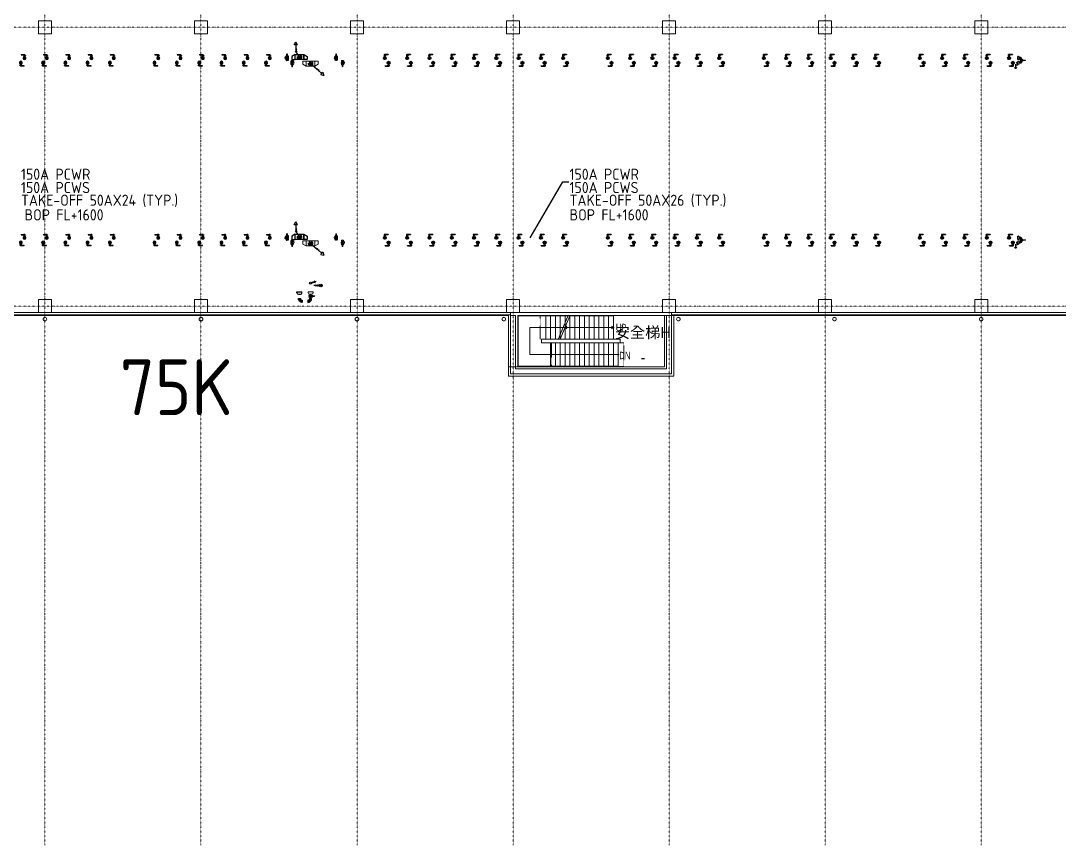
# Model space of a CAD drawing. Extents: x -181672 to 290600, y -29000 to 395522.
# Drawn here: x 41899 to 97800, y -29000 to 15350 of the extents above; entities that cross this region are included whole.
import ezdxf
from ezdxf.enums import TextEntityAlignment as Align

# ---------------------------------------------------------------- set-up
doc = ezdxf.new("R2010")
doc.units = 0
doc.header["$LTSCALE"] = 10
for name, pattern in [('H12PL2$0$JJP_三點線', [0.9, 0.3, -0.15, 0, -0.15, 0, -0.15, 0, -0.15]), ('H12PL2$0$JJP_虛線(退縮線、投影線、地下室範圍、非屬本工程、圖面分區)', [0.45, 0.3, -0.15]), ('H12PL2$0$虛線', [0.846667, 0.423333, -0.423333]), ('XFM7P20PCW-200K$0$CENTER', [2, 1.25, -0.25, 0.25, -0.25]), ('XFM7P20PCW-200K$0$CENTER2', [1.125, 0.75, -0.125, 0.125, -0.125])]:
    doc.linetypes.add(name, pattern=pattern)
for name, color, linetype in [('H12PL2$0$A-OBJE-MEP', 252, 'Continuous'), ('H12PL2$0$A-STRS', 252, 'Continuous'), ('H12PL2$0$A-TEXT', 252, 'Continuous'), ('H12PL2$0$A-WALL-EX', 252, 'Continuous'), ('H12PL2$0$A-WALL-IN', 252, 'Continuous'), ('H12PL2$0$A-ZONE', 252, 'Continuous'), ('H12PL2$0$S-COL', 252, 'Continuous'), ('H12PL2$0$S-GRID', 252, 'Continuous'), ('H12PL2$0$S-SLAB-SHOW', 252, 'Continuous'), ('H12PL2$0$S-SLAB-SHOW.200K', 252, 'Continuous'), ('XFM7P20PCW$0$U-PV-TXT', 252, 'Continuous'), ('XFM7P20PCW-200K$0$M-CWTR-CENT', 1, 'XFM7P20PCW-200K$0$CENTER'), ('XFM7P20PCW-200K$0$M-CWTR-VAVE', 3, 'Continuous'), ('XFM7P20PCW-200K$0$M-FM-LINE2', 2, 'Continuous'), ('XFM7P20PCW-200K$0$P-PCWR-20.7-P', 6, 'Continuous'), ('XFM7P20PCW-200K$0$PCW 50K', 86, 'Continuous'), ('XFM7P20PCW-200K$0$PIPE-TEXT', 1, 'Continuous'), ('XFM7P20PCW-200K$0$U-PCW-TXT', 3, 'Continuous'), ('XFM7P20PCW-200K$0$U-PV-TXT', 3, 'Continuous')]:
    doc.layers.add(name, color=color, linetype=linetype)
doc.layers.add('XFM7P20PCW-200K$0$M-PIPE-PCWS', color=3, linetype='Continuous', lineweight=9)
doc.styles.add('H12PL2$0$Standard', font='', dxfattribs={"width": 0.8})
doc.styles.add('XFM7P20PCW$0$aa-txt', font='isocp.shx', dxfattribs={"bigfont": 'chineset'})
doc.styles.add('XFM7P20PCW-200K$0$aa-txt', font='isocp.shx', dxfattribs={"bigfont": 'chineset'})
doc.styles.add('XFM7P20PCW-200K$0$dim-txt', font='isocp.shx', dxfattribs={"width": 0.7, "bigfont": 'chineset'})
doc.styles.get('H12PL2$0$Standard').set_extended_font_data('Microsoft JhengHei')
doc.dimstyles.new('XFM7P20PCW-200K$0$adim-100', dxfattribs={"dimscale": 100, "dimtxt": 0.25, "dimasz": 0.25, "dimexe": 0.1, "dimexo": 0.5, "dimgap": 0.15, "dimtad": 0, "dimdec": 4, "dimtxsty": 'XFM7P20PCW-200K$0$dim-txt', "dimcen": -0.025, "dimclrd": 3, "dimclre": 3, "dimclrt": 256, "dimadec": 0, "dimazin": 0, "dimtfac": 1, "dimtdec": 4, "dimtmove": 0, "dimatfit": 3, "dimfxl": 1.25, "dimarcsym": 0})

# ---------------------------------------------------------------- blocks, each defined once
blk = doc.blocks.new('H12PL2')
at = {"layer": 'H12PL2$0$A-OBJE-MEP', "lineweight": 0, "flags": 128}
for points in [[(43295, -700, 1), (43105, -700, 1)], [(51695, -700, 1), (51505, -700, 1)], [(60095, -700, 1), (59905, -700, 1)], [(67995, -700, 1), (67805, -700, 1)], [(77395, -700, 1), (77205, -700, 1)], [(85795, -700, 1), (85605, -700, 1)], [(93695, -700, 1), (93505, -700, 1)]]:
    blk.add_lwpolyline(points, format="xyb", close=True, dxfattribs=at)
at = {"layer": 'H12PL2$0$A-OBJE-MEP', "lineweight": 0}
for centre in [(43200, -700), (51600, -700), (60000, -700), (67900, -700), (77300, -700), (85700, -700), (93600, -700)]:
    blk.add_circle(centre, 100, dxfattribs=at)
at = {"layer": 'H12PL2$0$A-STRS', "linetype": 'H12PL2$0$虛線', "lineweight": 0}
for p, q in [((68680, -3230), (68680, -530)), ((68680, -530), (69853.32, -530)), ((69853.32, -530), (70160, -530)), ((70160, -530), (71351.69, -530)), ((70160, -1780), (69930, -1780)), ((69930, -1780), (69930, -1980)), ((69930, -1980), (70420, -1980)), ((70831.69, -1780), (70160, -1780)), ((70420, -1980), (74060, -1980)), ((70420, -3230), (68680, -3230)), ((74060, -3230), (70420, -3230))]:
    blk.add_line(p, q, dxfattribs=at)
at = {"layer": 'H12PL2$0$A-STRS', "linetype": 'H12PL2$0$JJP_虛線(退縮線、投影線、地下室範圍、非屬本工程、圖面分區)', "lineweight": 0}
for p, q in [((68680, -3230), (68680, -530)), ((68680, -530), (70160, -530)), ((69853.32, -1780), (69853.32, -530)), ((69853.32, -1780), (69853.32, -530)), ((70160, -530), (70160, -1780)), ((70160, -530), (70160, -1780)), ((70160, -530), (70160, -1780)), ((70160, -1780), (70160, -530)), ((70160, -530), (70420, -530)), ((70160, -530), (70160, -1780)), ((70420, -530), (70420, -1780)), ((70420, -1780), (70420, -530)), ((70420, -530), (70680, -530)), ((70420, -530), (70420, -1780)), ((70680, -530), (70680, -1780)), ((70680, -1780), (70680, -530)), ((70680, -530), (70940, -530)), ((70680, -530), (70680, -1780)), ((71351.69, -530), (70831.69, -1780)), ((70940, -530), (70940, -1519.64)), ((70940, -1519.64), (70940, -530)), ((70940, -530), (71200, -530)), ((70940, -530), (70940, -1519.64)), ((71200, -530), (71200, -894.64)), ((71200, -894.64), (71200, -530)), ((71200, -530), (71351.69, -530)), ((71200, -530), (71200, -894.64)), ((73535.65, -1780), (73535.65, -530)), ((73535.65, -1780), (73535.65, -530)), ((69930, -1780), (69853.32, -1780)), ((69930, -1780), (69853.32, -1780)), ((70160, -1780), (69930, -1780)), ((69930, -1780), (69930, -1980)), ((69930, -1980), (70420, -1980)), ((70420, -1780), (70160, -1780)), ((70680, -1780), (70420, -1780)), ((70420, -3230), (70420, -1980)), ((70420, -3230), (70420, -1980)), ((70420, -1980), (70420, -3230)), ((70420, -3230), (70420, -1980)), ((70420, -1980), (70680, -1980)), ((70466.68, -3230), (70466.68, -1980)), ((70466.68, -3230), (70466.68, -1980)), ((70831.69, -1780), (70680, -1780)), ((70680, -3230), (70680, -1980)), ((70680, -1980), (70680, -3230)), ((70680, -3230), (70680, -1980)), ((70680, -1980), (70940, -1980)), ((70940, -3230), (70940, -1980)), ((70940, -1980), (70940, -3230)), ((70940, -3230), (70940, -1980)), ((70940, -1980), (71200, -1980)), ((71200, -3230), (71200, -1980)), ((71200, -1980), (71200, -3230)), ((71200, -3230), (71200, -1980)), ((71200, -1980), (71460, -1980)), ((71460, -3230), (71460, -1980)), ((71460, -1980), (71460, -3230)), ((71460, -3230), (71460, -1980)), ((71460, -1980), (71720, -1980)), ((71720, -3230), (71720, -1980)), ((71720, -1980), (71720, -3230)), ((71720, -3230), (71720, -1980)), ((71720, -1980), (71980, -1980)), ((71980, -3230), (71980, -1980)), ((71980, -1980), (71980, -3230)), ((71980, -3230), (71980, -1980)), ((71980, -1980), (72240, -1980)), ((72240, -3230), (72240, -1980)), ((72240, -1980), (72240, -3230)), ((72240, -3230), (72240, -1980)), ((72240, -1980), (72500, -1980)), ((72500, -3230), (72500, -1980)), ((72500, -1980), (72500, -3230)), ((72500, -3230), (72500, -1980)), ((72500, -1980), (72760, -1980)), ((72760, -3230), (72760, -1980)), ((72760, -1980), (72760, -3230)), ((72760, -3230), (72760, -1980)), ((72760, -1980), (73020, -1980)), ((73020, -3230), (73020, -1980)), ((73020, -1980), (73020, -3230)), ((73020, -3230), (73020, -1980)), ((73020, -1980), (73280, -1980)), ((73280, -3230), (73280, -1980)), ((73280, -1980), (73280, -3230)), ((73280, -3230), (73280, -1980)), ((73280, -1980), (73540, -1980)), ((73540, -3230), (73540, -1980)), ((73540, -1980), (73540, -3230)), ((73540, -3230), (73540, -1980)), ((73540, -1980), (73800, -1980)), ((73800, -3230), (73800, -1980)), ((73800, -1980), (73800, -3230)), ((73800, -3230), (73800, -1980)), ((73800, -1980), (74060, -1980)), ((74060, -1980), (74366.68, -1980)), ((74060, -3230), (74060, -1980)), ((74060, -1980), (74060, -3230)), ((74060, -1980), (74366.68, -1980)), ((74366.68, -1980), (74366.68, -3230)), ((74366.68, -1980), (74366.68, -3230)), ((70420, -3230), (68680, -3230)), ((70680, -3230), (70420, -3230)), ((70940, -3230), (70680, -3230)), ((71200, -3230), (70940, -3230)), ((71460, -3230), (71200, -3230)), ((71720, -3230), (71460, -3230)), ((71980, -3230), (71720, -3230)), ((72240, -3230), (71980, -3230)), ((72500, -3230), (72240, -3230)), ((72760, -3230), (72500, -3230)), ((73020, -3230), (72760, -3230)), ((73280, -3230), (73020, -3230)), ((73540, -3230), (73280, -3230)), ((73800, -3230), (73540, -3230)), ((74060, -3230), (73800, -3230)), ((74366.68, -3230), (74060, -3230)), ((74366.68, -3230), (74060, -3230))]:
    blk.add_line(p, q, dxfattribs=at)
at = {"layer": 'H12PL2$0$A-STRS', "lineweight": 0}
for p, q in [((68680, -3230), (68680, -530)), ((68680, -530), (69853.32, -530)), ((68680, -3230), (68680, -530)), ((68680, -530), (70160, -530)), ((69853.32, -530), (70160, -530)), ((70160, -530), (73800, -530)), ((70160, -530), (70160, -1780)), ((70160, -530), (70160, -1780)), ((70160, -530), (70160, -1780)), ((70160, -1780), (70160, -530)), ((70160, -530), (70420, -530)), ((70160, -530), (70160, -1780)), ((70420, -530), (70420, -1780)), ((70420, -1780), (70420, -530)), ((70420, -530), (70680, -530)), ((70420, -530), (70420, -1780)), ((70680, -530), (70680, -1780)), ((70680, -1780), (70680, -530)), ((70680, -530), (70940, -530)), ((70680, -530), (70680, -1780)), ((71460, -530), (70940, -1780)), ((70940, -530), (70940, -1780)), ((70940, -1780), (70940, -530)), ((70940, -530), (71200, -530)), ((70940, -530), (70940, -1780)), ((71200, -530), (71200, -1780)), ((71200, -1780), (71200, -530)), ((71200, -530), (71460, -530)), ((71200, -530), (71200, -1780)), ((71460, -530), (73800, -530)), ((71460, -530), (71460, -1780)), ((71460, -1780), (71460, -530)), ((71460, -530), (71720, -530)), ((71460, -530), (71460, -1780)), ((71460, -530), (71460, -1780)), ((71460, -1780), (71460, -530)), ((71460, -530), (71720, -530)), ((71460, -530), (71460, -1780)), ((71720, -530), (71720, -1780)), ((71720, -1780), (71720, -530)), ((71720, -530), (71980, -530)), ((71720, -530), (71720, -1780)), ((71720, -530), (71720, -1780)), ((71720, -1780), (71720, -530)), ((71720, -530), (71980, -530)), ((71720, -530), (71720, -1780)), ((71980, -530), (71980, -1780)), ((71980, -1780), (71980, -530)), ((71980, -530), (72240, -530)), ((71980, -530), (71980, -1780)), ((71980, -530), (71980, -1780)), ((71980, -1780), (71980, -530)), ((71980, -530), (72240, -530)), ((71980, -530), (71980, -1780)), ((72240, -530), (72240, -1780)), ((72240, -1780), (72240, -530)), ((72240, -530), (72500, -530)), ((72240, -530), (72240, -1780)), ((72240, -530), (72240, -1780)), ((72240, -1780), (72240, -530)), ((72240, -530), (72500, -530)), ((72240, -530), (72240, -1780)), ((72500, -530), (72500, -1780)), ((72500, -1780), (72500, -530)), ((72500, -530), (72760, -530)), ((72500, -530), (72500, -1780)), ((72500, -530), (72500, -1780)), ((72500, -1780), (72500, -530)), ((72500, -530), (72760, -530)), ((72500, -530), (72500, -1780)), ((72760, -530), (72760, -1780)), ((72760, -1780), (72760, -530)), ((72760, -530), (73020, -530)), ((72760, -530), (72760, -1780)), ((72760, -530), (72760, -1780)), ((72760, -1780), (72760, -530)), ((72760, -530), (73020, -530)), ((72760, -530), (72760, -1780)), ((73020, -530), (73020, -1780)), ((73020, -1780), (73020, -530)), ((73020, -530), (73280, -530)), ((73020, -530), (73020, -1780)), ((73020, -530), (73020, -1780)), ((73020, -1780), (73020, -530)), ((73020, -530), (73280, -530)), ((73020, -530), (73020, -1780)), ((73280, -530), (73280, -1780)), ((73280, -1780), (73280, -530)), ((73280, -530), (73540, -530)), ((73280, -530), (73280, -1780)), ((73280, -530), (73280, -1780)), ((73280, -1780), (73280, -530)), ((73280, -530), (73540, -530)), ((73280, -530), (73280, -1780)), ((73540, -530), (73540, -1780)), ((73540, -1780), (73540, -530)), ((73540, -530), (73800, -530)), ((73540, -530), (73540, -1780)), ((73540, -530), (73540, -1780)), ((73540, -1780), (73540, -530)), ((73540, -530), (73800, -530)), ((73540, -530), (73540, -1780)), ((73800, -530), (73800, -1780)), ((73800, -530), (73800, -1780)), ((73800, -530), (73800, -1780)), ((73800, -530), (73800, -1780)), ((71200, -1155), (71300, -1080)), ((73700, -1080), (73800, -1155)), ((70160, -1155), (69305, -1155)), ((69305, -1155), (69305, -2605)), ((73540, -1155), (70160, -1155)), ((71200, -1155), (71200, -1780)), ((71200, -1780), (71200, -1155)), ((71200, -1155), (71200, -1780)), ((73540, -1155), (71200, -1155)), ((71300, -1230), (71200, -1155)), ((73800, -1155), (73540, -1155)), ((73800, -1155), (73540, -1155)), ((73800, -1155), (73700, -1230)), ((70160, -1780), (69930, -1780)), ((69930, -1780), (69930, -1980)), ((70160, -1780), (69930, -1780)), ((69930, -1780), (69930, -1980)), ((69930, -1980), (70420, -1980)), ((69930, -1980), (70420, -1980)), ((73800, -1780), (70160, -1780)), ((70420, -1780), (70160, -1780)), ((70680, -1780), (70420, -1780)), ((70420, -1980), (74060, -1980)), ((70420, -3230), (70420, -1980)), ((70420, -3230), (70420, -1980)), ((70420, -1980), (70420, -3230)), ((70420, -3230), (70420, -1980)), ((70420, -1980), (70680, -1980)), ((70940, -1780), (70680, -1780)), ((70680, -3230), (70680, -1980)), ((70680, -1980), (70680, -3230)), ((70680, -3230), (70680, -1980)), ((70680, -1980), (70940, -1980)), ((73800, -1780), (70940, -1780)), ((71200, -1780), (70940, -1780)), ((71200, -1780), (70940, -1780)), ((70940, -3230), (70940, -1980)), ((70940, -1980), (70940, -3230)), ((70940, -3230), (70940, -1980)), ((70940, -1980), (71200, -1980)), ((71460, -1780), (71200, -1780)), ((71460, -1780), (71200, -1780)), ((71200, -3230), (71200, -1980)), ((71200, -1980), (71200, -3230)), ((71200, -3230), (71200, -1980)), ((71200, -1980), (71460, -1980)), ((71720, -1780), (71460, -1780)), ((71720, -1780), (71460, -1780)), ((71460, -3230), (71460, -1980)), ((71460, -1980), (71460, -3230)), ((71460, -3230), (71460, -1980)), ((71460, -1980), (71720, -1980)), ((71980, -1780), (71720, -1780)), ((71980, -1780), (71720, -1780)), ((71720, -3230), (71720, -1980)), ((71720, -1980), (71720, -3230)), ((71720, -3230), (71720, -1980)), ((71720, -1980), (71980, -1980)), ((72240, -1780), (71980, -1780)), ((72240, -1780), (71980, -1780)), ((71980, -3230), (71980, -1980)), ((71980, -1980), (71980, -3230)), ((71980, -3230), (71980, -1980)), ((71980, -1980), (72240, -1980)), ((72500, -1780), (72240, -1780)), ((72500, -1780), (72240, -1780)), ((72240, -3230), (72240, -1980)), ((72240, -1980), (72240, -3230)), ((72240, -3230), (72240, -1980)), ((72240, -1980), (72500, -1980)), ((72760, -1780), (72500, -1780)), ((72760, -1780), (72500, -1780)), ((72500, -3230), (72500, -1980)), ((72500, -1980), (72500, -3230)), ((72500, -3230), (72500, -1980)), ((72500, -1980), (72760, -1980)), ((73020, -1780), (72760, -1780)), ((73020, -1780), (72760, -1780)), ((72760, -3230), (72760, -1980)), ((72760, -1980), (72760, -3230)), ((72760, -3230), (72760, -1980)), ((72760, -1980), (73020, -1980)), ((73280, -1780), (73020, -1780)), ((73280, -1780), (73020, -1780)), ((73020, -3230), (73020, -1980)), ((73020, -1980), (73020, -3230)), ((73020, -3230), (73020, -1980)), ((73020, -1980), (73280, -1980)), ((73540, -1780), (73280, -1780)), ((73540, -1780), (73280, -1780)), ((73280, -3230), (73280, -1980)), ((73280, -1980), (73280, -3230)), ((73280, -3230), (73280, -1980)), ((73280, -1980), (73540, -1980)), ((73800, -1780), (73540, -1780)), ((73800, -1780), (73540, -1780)), ((73540, -3230), (73540, -1980)), ((73540, -1980), (73540, -3230)), ((73540, -3230), (73540, -1980)), ((73540, -1980), (73800, -1980)), ((73800, -3230), (73800, -1980)), ((73800, -1980), (73800, -3230)), ((73800, -3230), (73800, -1980)), ((73800, -1980), (74060, -1980)), ((74060, -3230), (74060, -1980)), ((74060, -1980), (74060, -3230)), ((69305, -2605), (70420, -2605)), ((70420, -2605), (73800, -2605)), ((73800, -2605), (74060, -2605)), ((70420, -3230), (68680, -3230)), ((70420, -3230), (68680, -3230)), ((74060, -3230), (70420, -3230)), ((70680, -3230), (70420, -3230)), ((70940, -3230), (70680, -3230)), ((71200, -3230), (70940, -3230)), ((71460, -3230), (71200, -3230)), ((71720, -3230), (71460, -3230)), ((71980, -3230), (71720, -3230)), ((72240, -3230), (71980, -3230)), ((72500, -3230), (72240, -3230)), ((72760, -3230), (72500, -3230)), ((73020, -3230), (72760, -3230)), ((73280, -3230), (73020, -3230)), ((73540, -3230), (73280, -3230)), ((73800, -3230), (73540, -3230)), ((74060, -3230), (73800, -3230))]:
    blk.add_line(p, q, dxfattribs=at)
at = {"layer": 'H12PL2$0$A-STRS', "lineweight": 0, "flags": 128}
for points in [[(73800, -1180, -1), (73800, -1130, -1)], [(74060, -2630, -1), (74060, -2580, -1)]]:
    blk.add_lwpolyline(points, format="xyb", close=True, dxfattribs=at)
at = {"layer": 'H12PL2$0$A-WALL-EX', "lineweight": 0}
for p, q in [((68150, -465), (18000, -465)), ((68270, -350), (68150, -350)), ((68270, -350), (68150, -350)), ((68150, -465), (68270, -465)), ((68150, -465), (68270, -465)), ((68270, -465), (68270, -350)), ((77050, -350), (76930, -350)), ((76930, -350), (76930, -465)), ((77050, -350), (76930, -350)), ((76930, -465), (77050, -465)), ((76930, -465), (77050, -465)), ((126700, -465), (77050, -465))]:
    blk.add_line(p, q, dxfattribs=at)
at = {"layer": 'H12PL2$0$A-WALL-EX', "lineweight": 0, "flags": 128}
for points in [[(68150, -350), (18000, -350)], [(18000, -500), (68150, -500)], [(18000, -500), (68150, -500)], [(18000, -500), (68150, -500)], [(68150, -350), (68270, -350)], [(68150, -500), (68150, -465)], [(68150, -465), (68150, -3640)], [(68270, -3640), (68270, -350)], [(76930, -350), (76930, -3640)], [(77050, -350), (76930, -350)], [(126735, -350), (77050, -350)], [(77050, -500), (77050, -465)], [(77050, -3640), (77050, -465)], [(77050, -500), (126700, -500)], [(77050, -500), (126700, -500)], [(77050, -500), (126700, -500)], [(68150, -3760), (68150, -3640)], [(68150, -3760), (77050, -3760)], [(76930, -3640), (68270, -3640)], [(77050, -3760), (77050, -3640)]]:
    blk.add_lwpolyline(points, dxfattribs=at)
at = {"layer": 'H12PL2$0$A-WALL-IN', "lineweight": 0, "flags": 128}
for points in [[(68270, -350), (68270, -500)], [(68270, -500), (68537, -500)], [(68537, -500), (68537, -3372.5)], [(68650, -3259.5), (68650, -500)], [(68650, -500), (76549.5, -500)], [(76450, -350), (68750, -350)], [(76549.5, -500), (76549.5, -3259.5)], [(76662.5, -3372.5), (76662.5, -500)], [(76662.5, -500), (76930, -500)], [(76930, -500), (76930, -350)], [(76549.5, -3259.5), (68650, -3259.5)], [(68537, -3372.5), (68650, -3372.5)], [(68650, -3372.5), (76549.5, -3372.5)], [(76662.5, -3372.5), (76549.5, -3372.5)]]:
    blk.add_lwpolyline(points, dxfattribs=at)
at = {"layer": 'H12PL2$0$S-COL', "lineweight": 0, "flags": 128}
for points in [[(42850, 14650), (43550, 14650), (43550, 15350), (42850, 15350)], [(51250, 14650), (51950, 14650), (51950, 15350), (51250, 15350)], [(59650, 14650), (60350, 14650), (60350, 15350), (59650, 15350)], [(68050, 14650), (68750, 14650), (68750, 15350), (68050, 15350)], [(76450, 14650), (77150, 14650), (77150, 15350), (76450, 15350)], [(84850, 14650), (85550, 14650), (85550, 15350), (84850, 15350)], [(93250, 14650), (93950, 14650), (93950, 15350), (93250, 15350)]]:
    blk.add_lwpolyline(points, close=True, dxfattribs=at)
for points in [[(43550, -350), (43550, 350), (42850, 350), (42850, -350)], [(51950, -350), (51950, 350), (51250, 350), (51250, -350)], [(60350, -350), (60350, 350), (59650, 350), (59650, -350)], [(68270, -350), (68750, -350), (68750, 350), (68050, 350), (68050, -350)], [(77150, -350), (77150, 350), (76450, 350), (76450, -350), (76930, -350)], [(85550, -350), (85550, 350), (84850, 350), (84850, -350)], [(93950, -350), (93950, 350), (93250, 350), (93250, -350)]]:
    blk.add_lwpolyline(points, dxfattribs=at)
at = {"layer": 'H12PL2$0$S-GRID', "linetype": 'H12PL2$0$JJP_三點線', "lineweight": 0}
for p, q in [((43200, 128250), (43200, -28000)), ((51600, 128250), (51600, -28000)), ((60000, 128250), (60000, -28000)), ((68400, 128250), (68400, -28000)), ((76800, 128250), (76800, -28000)), ((85200, 128250), (85200, -28000)), ((93600, 128250), (93600, -28000)), ((-29000, 15000), (289600, 15000)), ((-29000, 0), (289600, 0)), ((43200, -28000), (43200, -29000)), ((51600, -28000), (51600, -29000)), ((60000, -28000), (60000, -29000)), ((68400, -28000), (68400, -29000)), ((76800, -28000), (76800, -29000)), ((85200, -28000), (85200, -29000)), ((93600, -28000), (93600, -29000))]:
    blk.add_line(p, q, dxfattribs=at)
at = {"layer": 'H12PL2$0$S-SLAB-SHOW', "lineweight": 0, "flags": 128}
blk.add_lwpolyline([(77050, -3760), (68150, -3760), (68150, -3260), (74060, -3260), (74060, -1980), (74160, -1980), (74160, -1780), (73800, -1780), (73800, -500), (77050, -500)], close=True, dxfattribs=at)
at = {"layer": 'H12PL2$0$S-SLAB-SHOW.200K', "lineweight": 0, "flags": 128}
blk.add_lwpolyline([(18450, -350), (167450, -350), (167450, 15400), (178450, 15400), (178450, 18700), (39500, 18700), (39500, 10975), (18450, 10975)], close=True, dxfattribs=at)
at = {"layer": 'H12PL2$0$A-TEXT', "linetype": 'Continuous', "lineweight": 0, "char_height": 400, "attachment_point": 4, "style": 'H12PL2$0$Standard'}
for s, insert in [('\\A1;UP', (73929.75, -1151.59)), ('\\A1;DN', (74108.44, -2654.81))]:
    blk.add_mtext(s, dxfattribs=dict(at, insert=insert))
at = {"layer": 'H12PL2$0$A-ZONE', "style": 'H12PL2$0$Standard'}
for s, p in [('安全梯H', (75393.11, -1114.51)), ('-', (75393.11, -2456.4))]:
    blk.add_text(s, height=600, dxfattribs=at).set_placement(p, align=Align.TOP_CENTER)
blk = doc.blocks.new('XFM7P20PCW')
at = {"layer": 'XFM7P20PCW$0$U-PV-TXT', "extrusion": (0, 0, -1), "style": 'XFM7P20PCW$0$aa-txt', "text_generation_flag": 2}
blk.add_text('75K', height=3000, dxfattribs=at).set_placement((-47235.05624, -5864.60441, 0))
blk = doc.blocks.new('XFM7P20PCW-200K$0$Ca-200')
for p, q in [((-11, 0), (11, 0)), ((11, -4.3), (11, 0)), ((-11, -4.3), (-11, 0))]:
    blk.add_line(p, q)
for centre, radius, start, end in [((-6.8, -4.3), 4.2, 180, 241.9082), ((0, 8.4), 18.5, 241.9082, 298.0918), ((6.8, -4.3), 4.2, 298.0918, 0)]:
    blk.add_arc(centre, radius, start, end)
blk = doc.blocks.new('XFM7P20PCW-200K$0$Es-100')
blk.add_lwpolyline([(5.7, 0, 0.414214), (-15.2, 21), (-15.2, 9.5, -0.414214), (-5.7, 0)], format="xyb", close=True)
at = {"color": 1, "linetype": 'XFM7P20PCW-200K$0$CENTER'}
blk.add_arc((-15.2, 0), 15.2, 0, 90, dxfattribs=at)
blk = doc.blocks.new('XFM7P20PCW-200K$0$A$C88d2ca24')
at = {"color": 1, "linetype": 'ByBlock'}
for p, q in [((10, 59), (328, 59)), ((82, 81), (67, 95)), ((103, 31), (103, 88)), ((103, 31), (103, 88)), ((103, 86), (103, 32)), ((103, 78), (103, 39)), ((103, 70), (103, 49)), ((103, 70), (103, 49)), ((103, 70), (103, 49)), ((125, 38), (139, 23))]:
    blk.add_line(p, q, dxfattribs=at)
at = {"linetype": 'ByBlock'}
for p, q in [((19, 59), (19, 59)), ((19, 59), (19, 59)), ((23, 63), (51, 63)), ((23, 56), (51, 56)), ((38, 83), (37, 63)), ((37, 56), (38, 35)), ((40, 85), (38, 83)), ((38, 83), (56, 83)), ((38, 35), (40, 33)), ((38, 35), (56, 35)), ((40, 85), (57, 85)), ((40, 33), (57, 33)), ((59, 58), (59, 60)), ((59, 60), (67, 60)), ((59, 58), (67, 58)), ((60, 52), (65, 53)), ((62, 44), (67, 46)), ((64, 70), (64, 68)), ((65, 37), (72, 41)), ((67, 63), (67, 65)), ((67, 60), (67, 58)), ((72, 94), (68, 87)), ((68, 87), (72, 81)), ((70, 31), (73, 34)), ((72, 94), (79, 94)), ((72, 81), (79, 81)), ((73, 59), (87, 68)), ((73, 59), (87, 50)), ((75, 26), (78, 29)), ((83, 87), (79, 94)), ((79, 81), (83, 87)), ((81, 21), (85, 28)), ((85, 128), (85, 121)), ((88, 18), (90, 22)), ((93, 136), (97, 136)), ((94, 76), (122, 76)), ((94, 43), (122, 43)), ((96, 16), (97, 20)), ((97, 136), (97, 131)), ((102, 125), (97, 131)), ((101, 65), (107, 65)), ((101, 54), (107, 54)), ((102, 15), (102, 23)), ((104, 23), (102, 23)), ((104, 15), (102, 15)), ((104, 15), (104, 23)), ((105, 125), (108, 129)), ((108, 17), (108, 21)), ((110, 17), (110, 21)), ((113, 124), (111, 129)), ((112, 24), (111, 24)), ((112, 22), (111, 22)), ((112, 16), (111, 16)), ((112, 15), (111, 15)), ((113, 17), (113, 21)), ((115, 17), (115, 21)), ((116, 124), (120, 128)), ((125, 122), (123, 127)), ((128, 37), (124, 31)), ((124, 31), (128, 25)), ((127, 121), (132, 124)), ((128, 74), (207, 74)), ((128, 45), (207, 45)), ((128, 37), (135, 38)), ((128, 25), (135, 25)), ((135, 117), (134, 122)), ((139, 31), (135, 38)), ((135, 25), (139, 31)), ((137, 116), (143, 118)), ((145, 111), (145, 116)), ((147, 109), (152, 110)), ((161, 30), (147, 30)), ((163, 32), (148, 32)), ((153, 103), (154, 108)), ((155, 101), (160, 101)), ((160, 93), (162, 98)), ((161, 91), (167, 90)), ((163, 32), (161, 30)), ((163, 41), (163, 32)), ((165, 83), (168, 88)), ((172, 41), (165, 41)), ((166, 81), (171, 79)), ((170, 74), (172, 76)), ((207, 74), (228, 72)), ((207, 45), (228, 46)), ((228, 72), (310, 72)), ((228, 46), (310, 46))]:
    blk.add_line(p, q, dxfattribs=at)
for points in [[(81, 109), (0, 109), (0, 85), (57, 85)], [(85, 10), (0, 10), (0, 33), (57, 33)], [(85, 119), (37, 119), (37, 109)], [(170, 10), (170, 0), (37, 0), (37, 10)], [(207, 33), (207, 10), (121, 10)], [(170, 109), (170, 119), (135, 119)], [(207, 85), (207, 109), (145, 109)], [(163, 33), (207, 33)], [(166, 85), (207, 85)]]:
    blk.add_lwpolyline(points, dxfattribs=at)
for points in [[(64, 70, 0.120011), (63, 69, 0.104957), (62, 68, 0.088923), (61, 68, 0.080167), (61, 66, 0.080167), (61, 65, 0.088923), (62, 64, 0.104957), (63, 64, 0.120011), (64, 63, 0.120011), (65, 64, 0.104957), (66, 64, 0.088923), (66, 65, 0.088923)], [(64, 68, 0.120011), (63, 68, 0.104957), (63, 68, 0.088923), (63, 67, 0.080167), (63, 66, 0.080167), (63, 66, 0.088923), (63, 65, 0.104957), (63, 65, 0.120011), (64, 65, 0.120011), (64, 65, 0.104957), (65, 65, 0.088923), (65, 66)], [(67, 63, 0.108254), (68, 64, 0.102013), (69, 64, 0.094273), (70, 65, 0.089446), (70, 66, 0.089446), (70, 68, 0.094273), (69, 69, 0.102013), (68, 69, 0.108254), (67, 70, 0.108254), (66, 69, 0.207462), (65, 68, -0.005899), (65, 66)], [(67, 65, 0.108254), (68, 65, 0.102013), (68, 65, 0.094273), (68, 66, 0.089446), (69, 66, 0.089446), (68, 67, 0.094273), (68, 68, 0.102013), (68, 68, 0.108254), (67, 68, 0.088886), (67, 68, 0.178069), (67, 67, -0.005748), (66, 66, -0.005748)]]:
    blk.add_lwpolyline(points, format="xyb", dxfattribs=at)
for centre in [(76, 87), (131, 31)]:
    blk.add_circle(centre, 5.1, dxfattribs=at)
for centre, radius, start, end in [((23, 59), 3.22, 90, 180), ((23, 59), 3.22, 180, 270), ((103, 59), 52.9, 121.1866, 328.8134), ((63, 66), 1.88, 341.6663, 342.6546), ((66, 66), 0.559, 333.604, 355.7622), ((66, 121), 19.3, 301.1866, 0), ((93, 128), 7.74, 90, 180), ((111, 59), 25.7, 143.7197, 216.2803), ((94, 72), 3.87, 90, 143.7197), ((94, 46), 3.87, 216.2803, 270), ((101, 59), 5.71, 90, 270), ((103, 126), 1.7, 217.5, 322.5), ((107, 59), 5.71, 270, 90), ((109, 128), 1.7, 27.5, 142.5), ((111, 21), 2.76, 90, 180), ((111, 17), 2.76, 180, 270), ((111, 21), 1.26, 90, 180), ((111, 17), 1.26, 180, 270), ((112, 21), 2.76, 0, 90), ((112, 21), 1.26, 0, 90), ((112, 17), 1.26, 270, 0), ((112, 17), 2.76, 270, 0), ((115, 125), 1.7, 207.5, 312.5), ((121, 126), 1.7, 17.5, 132.5), ((128, 85), 10.5, 233.1301, 270), ((128, 34), 10.5, 90, 126.8699), ((126, 122), 1.7, 197.5, 302.5), ((133, 122), 1.7, 7.5, 122.5), ((137, 117), 1.7, 187.5, 292.5), ((143, 116), 1.7, 357.5, 112.5), ((146, 110), 1.7, 177.5, 282.5), ((165, 22), 19.3, 90, 148.8134), ((152, 108), 1.7, 347.5, 102.5), ((155, 102), 1.7, 167.5, 272.5), ((160, 99), 1.7, 337.5, 92.5), ((161, 93), 1.7, 157.5, 262.5), ((166, 82), 1.7, 147.5, 252.5), ((166, 89), 1.7, 327.5, 82.5), ((171, 77), 1.7, 317.5, 72.5), ((172, 49), 7.74, 270, 325.8229), ((310, 59), 13, 270, 90)]:
    blk.add_arc(centre, radius, start, end, dxfattribs=at)
at = {"color": 1, "linetype": 'ByBlock'}
for start, end in [(121.8333, 148.1667), (301.8333, 328.1667)]:
    blk.add_arc((104, 59), 39.6, start, end, dxfattribs=at)
blk = doc.blocks.new('XFM7P20PCW-200K$0$MA20D1')
at = {"linetype": 'ByBlock'}
for p, q in [((-0.5, -0.25), (-0.5, 0.25)), ((-0.5, -0.25), (0.5, 0.25)), ((0.5, -0.25), (-0.5, 0.25)), ((0.5, 0.25), (0.5, -0.25))]:
    blk.add_line(p, q, dxfattribs=at)
blk = doc.blocks.new('XFM7P20PCW-200K$0$A$C1194dcbb')
at = {"color": 1, "linetype": 'ByBlock'}
for p, q in [((0, 76), (357, 76)), ((99, 107), (78, 128)), ((130, 35), (130, 117)), ((130, 35), (130, 117)), ((130, 114), (130, 36)), ((130, 103), (130, 47)), ((130, 91), (130, 61)), ((130, 91), (130, 61)), ((130, 91), (130, 61)), ((161, 45), (182, 24))]:
    blk.add_line(p, q, dxfattribs=at)
at = {"linetype": 'ByBlock'}
for p, q in [((14, 76), (14, 76)), ((14, 76), (14, 76)), ((18, 81), (54, 81)), ((18, 71), (54, 71)), ((39, 71), (41, 51)), ((41, 101), (40, 81)), ((44, 104), (41, 101)), ((41, 101), (58, 101)), ((41, 51), (44, 48)), ((41, 51), (58, 51)), ((44, 104), (59, 104)), ((44, 48), (59, 48)), ((67, 74), (67, 78)), ((67, 78), (78, 78)), ((67, 74), (78, 74)), ((68, 65), (75, 66)), ((71, 54), (77, 57)), ((73, 91), (73, 89)), ((76, 41), (85, 50)), ((78, 82), (78, 84)), ((78, 78), (78, 74)), ((85, 125), (79, 116)), ((79, 116), (85, 107)), ((82, 36), (87, 40)), ((85, 125), (95, 125)), ((85, 107), (95, 107)), ((86, 76), (107, 89)), ((86, 76), (107, 63)), ((90, 28), (94, 33)), ((101, 116), (95, 125)), ((95, 107), (101, 116)), ((99, 21), (104, 31)), ((104, 175), (104, 165)), ((108, 17), (111, 23)), ((115, 186), (121, 186)), ((116, 100), (156, 100)), ((116, 52), (156, 52)), ((119, 14), (120, 20)), ((121, 186), (121, 179)), ((128, 170), (121, 179)), ((126, 84), (135, 84)), ((126, 68), (135, 68)), ((128, 13), (128, 24)), ((132, 24), (128, 24)), ((132, 13), (128, 13)), ((132, 170), (137, 177)), ((132, 13), (132, 24)), ((137, 16), (137, 21)), ((139, 16), (139, 21)), ((145, 169), (141, 176)), ((142, 25), (141, 25)), ((142, 23), (141, 23)), ((142, 14), (141, 14)), ((142, 12), (141, 12)), ((144, 16), (144, 21)), ((146, 16), (146, 21)), ((148, 169), (154, 174)), ((161, 165), (158, 173)), ((165, 45), (160, 35)), ((160, 35), (165, 26)), ((164, 164), (171, 168)), ((165, 97), (239, 97)), ((165, 55), (239, 55)), ((165, 45), (176, 45)), ((165, 26), (176, 26)), ((176, 159), (175, 167)), ((181, 36), (176, 45)), ((176, 26), (181, 36)), ((179, 157), (186, 160)), ((189, 150), (190, 158)), ((192, 147), (200, 149)), ((212, 33), (193, 33)), ((215, 36), (195, 36)), ((201, 138), (203, 146)), ((204, 135), (212, 136)), ((211, 125), (214, 132)), ((215, 36), (212, 33)), ((213, 122), (221, 121)), ((216, 50), (215, 36)), ((218, 110), (223, 117)), ((229, 50), (219, 50)), ((220, 107), (227, 104)), ((226, 97), (228, 100)), ((239, 97), (269, 95)), ((239, 55), (269, 57)), ((269, 95), (331, 95)), ((269, 57), (331, 57))]:
    blk.add_line(p, q, dxfattribs=at)
for points in [[(76, 129), (6, 129), (6, 104), (59, 104)], [(76, 23), (6, 23), (6, 48), (59, 48)], [(94, 144), (34, 144), (34, 129)], [(95, 8), (34, 8), (34, 23)], [(226, 23), (226, 8), (165, 8)], [(254, 48), (254, 23), (184, 23)], [(226, 129), (226, 144), (203, 144)], [(254, 104), (254, 129), (213, 129)], [(216, 48), (254, 48)], [(228, 104), (254, 104)]]:
    blk.add_lwpolyline(points, dxfattribs=at)
for points in [[(73, 91, 0.120011), (71, 90, 0.104957), (70, 89, 0.088923), (69, 88, 0.080167), (69, 86, 0.080167), (69, 85, 0.088923), (70, 83, 0.104957), (71, 82, 0.120011), (73, 82, 0.120011), (75, 82, 0.104957), (76, 83, 0.088923), (77, 85, 0.088923)], [(73, 89, 0.120011), (72, 88, 0.104957), (72, 88, 0.088923), (72, 87, 0.080167), (71, 86, 0.080167), (72, 85, 0.088923), (72, 85, 0.104957), (72, 84, 0.120011), (73, 84, 0.120011), (74, 84, 0.104957), (74, 85, 0.088923), (75, 85)], [(78, 82, 0.108254), (80, 82, 0.102013), (81, 83, 0.094273), (82, 85, 0.089446), (82, 86, 0.089446), (82, 88, 0.094273), (81, 89, 0.102013), (80, 90, 0.108254), (78, 91, 0.108254), (77, 90, 0.207462), (75, 88, -0.005899), (75, 86)], [(78, 84, 0.108254), (79, 84, 0.102013), (79, 85, 0.094273), (80, 85, 0.089446), (80, 86, 0.089446), (80, 87, 0.094273), (79, 88, 0.102013), (79, 88, 0.108254), (78, 89, 0.088886), (78, 88, 0.178069), (77, 88, -0.005748), (77, 85, -0.005748)]]:
    blk.add_lwpolyline(points, format="xyb", dxfattribs=at)
for centre in [(90, 116), (170, 35)]:
    blk.add_circle(centre, 7.32, dxfattribs=at)
for centre, radius, start, end in [((18, 76), 4.63, 90, 180), ((18, 76), 4.63, 180, 270), ((130, 76), 76.1, 121.1866, 328.8134), ((72, 86), 2.7, 341.6663, 342.6546), ((76, 85), 0.803, 333.604, 355.7622), ((76, 165), 27.8, 301.1866, 0), ((115, 175), 11.1, 90, 180), ((141, 76), 36.9, 143.7197, 216.2803), ((116, 95), 5.56, 90, 143.7197), ((116, 57), 5.56, 216.2803, 270), ((126, 76), 8.2, 90, 270), ((130, 172), 2.44, 217.5, 322.5), ((135, 76), 8.2, 270, 90), ((139, 175), 2.44, 27.5, 142.5), ((141, 21), 3.97, 90, 180), ((141, 16), 3.97, 180, 270), ((141, 21), 1.81, 90, 180), ((141, 16), 1.81, 180, 270), ((142, 21), 3.97, 0, 90), ((142, 21), 1.81, 0, 90), ((142, 16), 1.81, 270, 0), ((142, 16), 3.97, 270, 0), ((147, 170), 2.44, 207.5, 312.5), ((156, 172), 2.44, 17.5, 132.5), ((165, 112), 15.1, 233.1301, 270), ((165, 40), 15.1, 90, 126.8699), ((163, 166), 2.44, 197.5, 302.5), ((172, 166), 2.44, 7.5, 122.5), ((178, 159), 2.44, 187.5, 292.5), ((187, 158), 2.44, 357.5, 112.5), ((192, 150), 2.44, 177.5, 282.5), ((219, 22), 27.8, 90, 148.8134), ((201, 147), 2.44, 347.5, 102.5), ((204, 138), 2.44, 167.5, 272.5), ((213, 124), 2.44, 157.5, 262.5), ((212, 133), 2.44, 337.5, 92.5), ((220, 109), 2.44, 147.5, 252.5), ((221, 118), 2.44, 327.5, 82.5), ((227, 102), 2.44, 317.5, 72.5), ((229, 61), 11.1, 270, 325.8229), ((331, 76), 18.7, 270, 90)]:
    blk.add_arc(centre, radius, start, end, dxfattribs=at)
at = {"color": 1, "linetype": 'ByBlock'}
for start, end in [(121.8333, 148.1667), (301.8333, 328.1667)]:
    blk.add_arc((130, 76), 56.9, start, end, dxfattribs=at)
blk = doc.blocks.new('*U1134')
blk.add_lwpolyline([(3, -5), (6, 0), (3, 5), (-3, 5), (-6, 0), (-3, -5)], close=True)
blk.add_circle((0, 0), 5.2)
blk = doc.blocks.new('*U1135')
at = {"color": 0, "linetype": 'ByBlock', "lineweight": -2, "transparency": 16777216}
blk.add_blockref('*U1134', (3364, 91), dxfattribs=at)
for p, rotation in [((3392, 139), 299.9999999999999), ((3392, 43), 59.99999999999999), ((3447, 139), 240), ((3447, 43), 120), ((3475, 91), 180)]:
    blk.add_blockref('*U1134', p, dxfattribs=dict(at, rotation=rotation))
blk = doc.blocks.new('XFM7P20PCW-200K$0$A$C8d748a97')
blk.add_line((73, 99), (73, 99))
for centre, radius in [((62, 62), 62.5), ((39, 62, 0), 30), ((39, 62, 0), 28.5), ((89, 63, 0), 17.5), ((89, 63, 0), 15.5)]:
    blk.add_circle(centre, radius)
at = {"layer": 'XFM7P20PCW-200K$0$P-PCWR-20.7-P'}
blk.add_circle((62, 62), 11.1, dxfattribs=at)
at = {"rotation": 90.10000000000002}
blk.add_blockref('*U1135', (160, -3357), dxfattribs=at)
blk = doc.blocks.new('XFM7P20PCW-200K$0$Es-050')
for p, q in [((-7.6, 10.6), (-7.6, 4.6)), ((3, 0), (-3, 0))]:
    blk.add_line(p, q)
for radius in [10.6, 4.6]:
    blk.add_arc((-7.6, 0), radius, 0, 90)
at = {"color": 1, "linetype": 'XFM7P20PCW-200K$0$CENTER'}
blk.add_arc((-7.6, 0), 7.62, 0, 90, dxfattribs=at)
blk = doc.blocks.new('XFM7P20PCW-200K$0$Ca-150')
for p, q in [((8.4, 0), (-8.4, 0)), ((-8.4, -4.3), (-8.4, 0)), ((8.4, -4.3), (8.4, 0))]:
    blk.add_line(p, q)
for centre, radius, start, end in [((-5.1, -4.3), 3.28, 180, 241.9431), ((0, 5.3), 14.2, 241.9431, 298.0569), ((5.1, -4.3), 3.28, 298.0569, 0)]:
    blk.add_arc(centre, radius, start, end)
blk = doc.blocks.new('XFM7P20PCW-200K$0$A$C02afc0ee')
at = {"color": 1, "linetype": 'ByBlock'}
for p, q in [((-59, 0), (223, 0)), ((-14, 14), (-24, 24)), ((0, -19), (0, 19)), ((0, -19), (0, 19)), ((0, 18), (0, -18)), ((14, -14), (24, -24))]:
    blk.add_line(p, q, dxfattribs=at)
at = {"linetype": 'ByBlock'}
for p, q in [((-52, 0), (-52, 0)), ((-52, 0), (-52, 0)), ((-50, 2), (-35, 2)), ((-38, 22), (-40, 20)), ((-40, 20), (-29, 20)), ((-40, 20), (-40, 2)), ((-38, 22), (-28, 22)), ((-29, -1), (-29, 1)), ((-29, 1), (-24, 1)), ((-26, 7), (-26, 6)), ((-21, 23), (-24, 19)), ((-24, 19), (-21, 14)), ((-24, 3), (-24, 4)), ((-24, 1), (-24, -1)), ((-21, 23), (-16, 23)), ((-21, 14), (-16, 14)), ((-20, 0), (-11, 6)), ((-20, 0), (-11, -6)), ((-14, 19), (-16, 23)), ((-16, 14), (-14, 19)), ((-12, 46), (-12, 41)), ((-7, 51), (-4, 51)), ((-7, 11), (12, 11)), ((-4, 51), (-4, 48)), ((-1, 44), (-4, 48)), ((-2, 4), (2, 4)), ((0, 12), (0, -13)), ((0, 7), (0, -7)), ((0, 7), (0, -7)), ((0, 7), (0, -7)), ((1, 44), (3, 47)), ((7, 43), (5, 47)), ((8, 43), (11, 45)), ((14, 41), (13, 45)), ((16, 41), (19, 43)), ((16, 10), (137, 10)), ((21, 38), (21, 42)), ((23, 38), (26, 39)), ((27, 34), (28, 38)), ((29, 33), (32, 34)), ((33, 29), (34, 32)), ((34, 28), (38, 28)), ((37, 23), (39, 26)), ((38, 21), (42, 21)), ((41, 16), (43, 19)), ((41, 14), (45, 13)), ((44, 10), (45, 11)), ((137, 10), (151, 9)), ((151, 9), (211, 9)), ((-50, -2), (-35, -2)), ((-40, -2), (-40, -20)), ((-40, -20), (-38, -21)), ((-40, -20), (-29, -20)), ((-38, -21), (-28, -21)), ((-29, -1), (-24, -1)), ((-29, -5), (-26, -4)), ((-27, -10), (-25, -9)), ((-25, -14), (-21, -12)), ((-22, -19), (-20, -17)), ((-19, -22), (-17, -20)), ((-15, -25), (-12, -21)), ((-10, -27), (-9, -25)), ((-7, -11), (12, -11)), ((-5, -29), (-5, -26)), ((-2, -4), (2, -4)), ((-1, -29), (-1, -24)), ((1, -24), (-1, -24)), ((1, -29), (-1, -29)), ((1, -29), (1, -24)), ((3, -28), (3, -25)), ((4, -28), (4, -25)), ((6, -24), (5, -24)), ((6, -25), (5, -25)), ((6, -29), (5, -29)), ((6, -30), (5, -30)), ((6, -28), (6, -25)), ((7, -28), (7, -25)), ((16, -14), (14, -19)), ((14, -19), (16, -23)), ((16, -10), (137, -10)), ((16, -14), (21, -14)), ((16, -23), (21, -23)), ((23, -19), (21, -14)), ((21, -23), (23, -19)), ((38, -20), (29, -20)), ((39, -18), (30, -18)), ((39, -18), (38, -20)), ((40, -12), (39, -18)), ((46, -12), (41, -12)), ((137, -10), (151, -9)), ((151, -9), (211, -9))]:
    blk.add_line(p, q, dxfattribs=at)
for points in [[(-13, 38), (-69, 38), (-69, 22)], [(-69, 22), (-28, 22)], [(-12, 42), (-37, 42), (-37, 38)], [(17, 42), (14, 42)], [(37, 38), (37, 42), (21, 42)], [(23, 38), (21, 38)], [(38, 22), (69, 22), (69, 38), (28, 38)], [(-69, -21), (-28, -21)], [(28, -21), (69, -21), (69, -38), (-69, -38), (-69, -21)], [(37, -38), (37, -42), (-37, -42), (-37, -38)]]:
    blk.add_lwpolyline(points)
for points in [[(-26, 7, 0.120011), (-27, 7, 0.104957), (-28, 6, 0.088923), (-28, 6, 0.080167), (-28, 5, 0.080167), (-28, 4, 0.088923), (-28, 4, 0.104957), (-27, 3, 0.120011), (-26, 3, 0.120011), (-26, 3, 0.104957), (-25, 4, 0.088923), (-25, 4, 0.088923)], [(-26, 6, 0.120011), (-27, 6, 0.104957), (-27, 6, 0.088923), (-27, 5, 0.080167), (-27, 5, 0.080167), (-27, 4, 0.088923), (-27, 4, 0.104957), (-27, 4, 0.120011), (-26, 4, 0.120011), (-26, 4, 0.104957), (-26, 4, 0.088923), (-26, 4)], [(-24, 3, 0.108254), (-23, 3, 0.102013), (-23, 3, 0.094273), (-22, 4, 0.089446), (-22, 5, 0.089446), (-22, 6, 0.094273), (-23, 6, 0.102013), (-23, 7, 0.108254), (-24, 7, 0.108254), (-25, 7, 0.207462), (-25, 6, -0.005899), (-26, 5)], [(-24, 4, 0.108254), (-24, 4, 0.102013), (-24, 4, 0.094273), (-23, 4, 0.089446), (-23, 5, 0.089446), (-23, 5, 0.094273), (-24, 6, 0.102013), (-24, 6, 0.108254), (-24, 6, 0.088886), (-24, 6, 0.178069), (-24, 6, -0.005748), (-25, 4, -0.005748)]]:
    blk.add_lwpolyline(points, format="xyb", dxfattribs=at)
for centre in [(-19, 19), (19, -19)]:
    blk.add_circle(centre, 3.39, dxfattribs=at)
for centre, radius, start, end in [((-50, 0), 2.14, 90, 180), ((-50, 0), 2.14, 180, 270), ((0, 0), 35.2, 121.1866, 328.8134), ((-27, 5), 1.25, 341.6663, 342.6546), ((-25, 4), 0.372, 333.604, 355.7622), ((-25, 41), 12.9, 301.1866, 0), ((-7, 46), 5.15, 90, 180), ((5, 0), 17.1, 143.7197, 216.2803), ((-7, 9), 2.57, 90, 143.7197), ((-2, 0), 3.8, 90, 270), ((0, 44), 1.13, 217.5, 322.5), ((2, 0), 3.8, 270, 90), ((4, 46), 1.13, 27.5, 142.5), ((8, 44), 1.13, 207.5, 312.5), ((12, 45), 1.13, 17.5, 132.5), ((16, 17), 6.98, 233.1301, 270), ((15, 42), 1.13, 197.5, 302.5), ((19, 42), 1.13, 7.5, 122.5), ((22, 39), 1.13, 187.5, 292.5), ((26, 38), 1.13, 357.5, 112.5), ((28, 34), 1.13, 177.5, 282.5), ((33, 33), 1.13, 347.5, 102.5), ((34, 29), 1.13, 167.5, 272.5), ((38, 22), 1.13, 157.5, 262.5), ((38, 27), 1.13, 337.5, 92.5), ((42, 15), 1.13, 147.5, 252.5), ((42, 20), 1.13, 327.5, 82.5), ((45, 12), 1.13, 317.5, 72.5), ((211, 0), 8.67, 270, 90), ((-7, -8), 2.57, 216.2803, 270), ((5, -25), 1.84, 90, 180), ((5, -28), 1.84, 180, 270), ((5, -25), 0.836, 90, 180), ((5, -28), 0.836, 180, 270), ((6, -25), 1.84, 0, 90), ((6, -25), 0.836, 0, 90), ((6, -28), 0.836, 270, 0), ((6, -28), 1.84, 270, 0), ((16, -17), 6.98, 90, 126.8699), ((41, -25), 12.9, 90, 148.8134), ((46, -7), 5.15, 270, 325.8229)]:
    blk.add_arc(centre, radius, start, end, dxfattribs=at)
at = {"color": 1, "linetype": 'ByBlock'}
for start, end in [(121.8333, 148.1667), (301.8333, 328.1667)]:
    blk.add_arc((0, 0), 26.3, start, end, dxfattribs=at)
blk = doc.blocks.new('XFM7P20PCW-200K$0$A$C42F67E43')
at = {"layer": 'XFM7P20PCW-200K$0$M-CWTR-CENT'}
for p, q in [((31566, -7526), (31566, -7229)), ((31475, -7436), (31654, -7436))]:
    blk.add_line(p, q, dxfattribs=at)
at = {"layer": 'XFM7P20PCW-200K$0$M-CWTR-VAVE'}
for p, q in [((31542, -7282), (31542, -7250)), ((31746, -7250), (31542, -7250)), ((31746, -7250), (31746, -7270)), ((31521, -7282), (31521, -7302)), ((31611, -7282), (31521, -7282)), ((31521, -7302), (31611, -7302)), ((31551, -7361), (31551, -7302)), ((31580, -7361), (31580, -7302)), ((31589, -7282), (31589, -7270)), ((31746, -7270), (31589, -7270)), ((31611, -7282), (31611, -7302))]:
    blk.add_line(p, q, dxfattribs=at)
for radius in [76.2, 30.1]:
    blk.add_circle((31566, -7436), radius, dxfattribs=at)
for centre, start, end in [((31566, -7421), 90, 270), ((31566, -7451), 270, 90)]:
    blk.add_arc(centre, 15.1, start, end, dxfattribs=at)
blk = doc.blocks.new('XFM7P20PCW-200K$0$A$Cd34814bf')
for centre in [(-34961, 0), (38029, 0)]:
    blk.add_circle(centre, 26.7)
at = {"color": 1, "linetype": 'XFM7P20PCW-200K$0$CENTER2', "ltscale": 50}
for centre in [(-600, 302), (0, -52)]:
    blk.add_circle(centre, 110, dxfattribs=at)
at = {"layer": 'XFM7P20PCW-200K$0$M-FM-LINE2'}
for p, q in [((-34974, -48), (-34961, 0)), ((38042, -48), (38029, 0)), ((-35003, -148), (-34994, -115)), ((-34878, -260), (-34911, -293)), ((-34894, -134), (-34894, -84)), ((-34894, -238), (-34894, -204)), ((37945, -260), (37979, -293)), ((37962, -134), (37962, -84)), ((37962, -239), (37962, -204)), ((38071, -149), (38062, -116))]:
    blk.add_line(p, q, dxfattribs=at)
for centre in [(-34894, -277), (37962, -277)]:
    blk.add_circle(centre, 38.2, dxfattribs=at)
at = {"layer": 'XFM7P20PCW-200K$0$M-PIPE-PCWS'}
for points in [[(-410, 84), (-232, 84), (-232, -189), (-410, -84)], [(-232, 84), (232, 84), (232, -189), (-232, -189)], [(410, 84), (232, 84), (232, -189), (410, -84)]]:
    blk.add_lwpolyline(points, close=True, dxfattribs=at)
at = {"layer": 'XFM7P20PCW-200K$0$P-PCWR-20.7-P'}
for points in [[(-1010, 166), (-832, 166), (-832, 439), (-1010, 334)], [(-832, 439), (-368, 439), (-368, 166), (-832, 166)], [(-190, 166), (-368, 166), (-368, 439), (-190, 334)]]:
    blk.add_lwpolyline(points, close=True, dxfattribs=at)
at = {"layer": 'XFM7P20PCW-200K$0$PCW 50K', "color": 2}
for p, q in [((-876, 952), (-787, 1107)), ((-697, 952), (-876, 952)), ((-697, 952), (-787, 1107)), ((-782, 734), (-782, 952)), ((-600, 302), (-782, 590)), ((4, -48), (337, -335)), ((443, -433), (603, -581)), ((545, -644), (667, -512)), ((667, -512), (720, -683)), ((545, -644), (720, -683))]:
    blk.add_line(p, q, dxfattribs=at)
at = {"xscale": -1, "rotation": 180}
for p in [(-65166, -7436), (-63966, -7436), (-62766, -7436), (-61566, -7436), (-60366, -7436), (-59166, -7436), (-56766, -7436), (-55566, -7436), (-54366, -7436), (-53166, -7436), (-51966, -7436), (-50766, -7436), (-48366, -7436), (-47166, -7436), (-45966, -7436), (-44766, -7436), (-43566, -7436), (-42366, -7436), (-39966, -7436), (-38766, -7436), (-37566, -7436), (-36366, -7436), (-35166, -7436), (-33966, -7436)]:
    blk.add_blockref('XFM7P20PCW-200K$0$A$C42F67E43', p, dxfattribs=at)
at = {"xscale": -1}
for p in [(-1834, 7686), (-634, 7686), (566, 7686), (1766, 7686), (2966, 7686), (4166, 7686), (6566, 7686), (7766, 7686), (8966, 7686), (10166, 7686), (11366, 7686), (12566, 7686), (14966, 7686), (16166, 7686), (17366, 7686), (18566, 7686), (19766, 7686), (20966, 7686), (23366, 7686), (24566, 7686), (25766, 7686), (26966, 7686), (28166, 7686), (29366, 7686)]:
    blk.add_blockref('XFM7P20PCW-200K$0$A$C42F67E43', p, dxfattribs=at)
for p in [(-27566, 7686), (-26366, 7686), (-25166, 7686), (-23966, 7686), (-22766, 7686), (-21566, 7686), (-20366, 7686), (-19166, 7686), (-17966, 7686), (-15566, 7686), (-14366, 7686), (-13166, 7686), (-11966, 7686), (-10766, 7686), (-9566, 7686), (-7166, 7686), (-5966, 7686), (-4766, 7686), (-3566, 7686), (-2366, 7686), (-1166, 7686), (1234, 7686), (2434, 7686), (3634, 7686), (4834, 7686), (6034, 7686)]:
    blk.add_blockref('XFM7P20PCW-200K$0$A$C42F67E43', p)
at = {"rotation": 180}
for p in [(35766, -7436), (36966, -7436), (38166, -7436), (39366, -7436), (40566, -7436), (41766, -7436), (42966, -7436), (44166, -7436), (45366, -7436), (47766, -7436), (48966, -7436), (50166, -7436), (51366, -7436), (52566, -7436), (53766, -7436), (56166, -7436), (57366, -7436), (58566, -7436), (59766, -7436), (60966, -7436), (62166, -7436), (64566, -7436), (65766, -7436), (66966, -7436), (68166, -7436), (69366, -7436)]:
    blk.add_blockref('XFM7P20PCW-200K$0$A$C42F67E43', p, dxfattribs=at)
at = {"layer": 'XFM7P20PCW-200K$0$M-FM-LINE2'}
for p, xscale, yscale, zscale, rotation in [((-34984, -82), 70.45509076058501, 70.45509076058501, 70.45509076058501, 254.1548001287658), ((-34894, -169), 70.45509076058504, 70.45509076058504, 70.45509076058504, 270.000847733972), ((37962, -169), -70.45509076058504, 70.45509076058504, 70.45509076058504, 89.99915226602805), ((38052, -82), -70.45509076058507, 70.45509076058507, 70.45509076058504, 105.8451998712342)]:
    blk.add_blockref('XFM7P20PCW-200K$0$MA20D1', p, dxfattribs=dict(at, xscale=xscale, yscale=yscale, zscale=zscale, rotation=rotation))
at = {"layer": 'XFM7P20PCW-200K$0$M-PIPE-PCWS'}
for name, p, rotation in [('XFM7P20PCW-200K$0$A$C02afc0ee', (-35199, 125), 180), ('XFM7P20PCW-200K$0$A$C1194dcbb', (-1069, 130), 270), ('XFM7P20PCW-200K$0$A$C1194dcbb', (1450, 120), 90), ('XFM7P20PCW-200K$0$A$C1194dcbb', (1648, 130), 270)]:
    blk.add_blockref(name, p, dxfattribs=dict(at, rotation=rotation))
for name, p, xscale, yscale, zscale, rotation in [('XFM7P20PCW-200K$0$Es-050', (-35199, 76), 10, 10, 10, 180), ('XFM7P20PCW-200K$0$Ca-150', (-34995, 0), -10, 10, 10, 270), ('XFM7P20PCW-200K$0$Ca-150', (38063, 0), 10.00000000000002, 10.00000000000002, 10.00000000000002, 90), ('XFM7P20PCW-200K$0$Es-050', (38266, 76), -10, 10, 10, 180)]:
    blk.add_blockref(name, p, dxfattribs=dict(at, xscale=xscale, yscale=yscale, zscale=zscale, rotation=rotation))
blk.add_blockref('XFM7P20PCW-200K$0$A$C02afc0ee', (38266, 125), dxfattribs=at)
at = {"layer": 'XFM7P20PCW-200K$0$P-PCWR-20.7-P', "yscale": 10, "zscale": 10}
for p, xscale in [((-35199, 174), -10), ((38266, 174), 10)]:
    blk.add_blockref('XFM7P20PCW-200K$0$Es-050', p, dxfattribs=dict(at, xscale=xscale))
at = {"layer": 'XFM7P20PCW-200K$0$P-PCWR-20.7-P', "zscale": 10}
for p, xscale, yscale, rotation in [((-34995, 250), 10, 10, 270), ((38063, 250), -10.00000000000002, 10.00000000000002, 90)]:
    blk.add_blockref('XFM7P20PCW-200K$0$Ca-150', p, dxfattribs=dict(at, xscale=xscale, yscale=yscale, rotation=rotation))
at = {"layer": 'XFM7P20PCW-200K$0$P-PCWR-20.7-P', "rotation": 90}
blk.add_blockref('XFM7P20PCW-200K$0$A$C1194dcbb', (-1192, 120), dxfattribs=at)
at = {"layer": 'XFM7P20PCW-200K$0$P-PCWR-20.7-P'}
for p in [(-662, 240), (-63, -115)]:
    blk.add_blockref('XFM7P20PCW-200K$0$A$C8d748a97', p, dxfattribs=at)
at = {"layer": 'XFM7P20PCW-200K$0$PCW 50K', "color": 2, "xscale": -144.0179999999941, "yscale": 144.0179999999941, "zscale": 144.0179999999941}
for p, rotation in [((-782, 662), 269.9999992351522), ((390, -384), 137.2722006463096)]:
    blk.add_blockref('XFM7P20PCW-200K$0$MA20D1', p, dxfattribs=dict(at, rotation=rotation))
at = {"layer": 'XFM7P20PCW-200K$0$U-PCW-TXT', "style": 'XFM7P20PCW-200K$0$aa-txt', "width": 0.8}
blk.add_text('40A', height=250, dxfattribs=at).set_placement((-35958, -13))
blk = doc.blocks.new('XFM7P20PCW-200K')
blk.add_circle((57500, 1241), 53.4)
at = {"layer": 'XFM7P20PCW-200K$0$M-FM-LINE2'}
for p, q in [((57596, 1268), (57500, 1241)), ((57797, 1325), (57731, 1306)), ((58021, 1074), (58087, 1140)), ((57768, 1107), (57668, 1107)), ((57977, 1107), (57909, 1107))]:
    blk.add_line(p, q, dxfattribs=at)
blk.add_circle((58054, 1107), 76.4, dxfattribs=at)
for p in [(57500, 13096), (57500, 3425)]:
    blk.add_blockref('XFM7P20PCW-200K$0$A$Cd34814bf', p)
at = {"layer": 'XFM7P20PCW-200K$0$M-FM-LINE2', "xscale": -140.9101815211701, "yscale": 140.9101815211701, "zscale": 140.9101815211701}
for p, rotation in [((57664, 1287), 195.8451998712342), ((57838, 1107), 179.999152266028)]:
    blk.add_blockref('XFM7P20PCW-200K$0$MA20D1', p, dxfattribs=dict(at, rotation=rotation))
at = {"layer": 'XFM7P20PCW-200K$0$M-PIPE-PCWS', "xscale": 12.46376811594083, "yscale": 12.46376811594083, "zscale": 12.46376811594083}
blk.add_blockref('XFM7P20PCW-200K$0$Ca-200', (57500, 769), dxfattribs=at)
at = {"layer": 'XFM7P20PCW-200K$0$M-PIPE-PCWS'}
blk.add_blockref('XFM7P20PCW-200K$0$A$C88d2ca24', (57399, 478), dxfattribs=at)
at = {"layer": 'XFM7P20PCW-200K$0$P-PCWR-20.7-P', "xscale": 12.46376811594083, "yscale": 12.46376811594083, "zscale": 12.46376811594083}
blk.add_blockref('XFM7P20PCW-200K$0$Ca-200', (56900, 769), dxfattribs=at)
at = {"layer": 'XFM7P20PCW-200K$0$P-PCWR-20.7-P', "yscale": 10, "zscale": 10}
for p, xscale, rotation in [((57052, 259), -10, 90), ((57348, 259), 10, 270)]:
    blk.add_blockref('XFM7P20PCW-200K$0$Es-100', p, dxfattribs=dict(at, xscale=xscale, rotation=rotation))
at = {"layer": 'XFM7P20PCW-200K$0$U-PV-TXT', "extrusion": (0, 0, -1), "style": 'XFM7P20PCW-200K$0$aa-txt', "text_generation_flag": 2}
for s, p in [('150A PCWR', (-41908, 6795, 0)), ('150A PCWR', (-71437, 6795, 0)), ('150A PCWS ', (-41908, 6080, 0)), ('150A PCWS ', (-71437, 6080, 0)), ('TAKE-OFF 50AX24 (TYP.)', (-41915, 5396, 0)), ('TAKE-OFF 50AX26 (TYP.)', (-71443, 5396, 0)), ('BOP FL+1600', (-42104, 4610, 0)), ('BOP FL+1600', (-71443, 4613, 0))]:
    blk.add_text(s, height=600, dxfattribs=at).set_placement(p)
at = {"layer": 'XFM7P20PCW-200K$0$PIPE-TEXT'}
blk.add_leader([(69329, 3672), (71087, 6687), (71399, 6688)], dimstyle='XFM7P20PCW-200K$0$adim-100', override={"dimasz": 1}, dxfattribs=at)

msp = doc.modelspace()

# ---------------------------------------------------------------- block references
for name in ['XFM7P20PCW', 'XFM7P20PCW-200K', 'H12PL2']:
    msp.add_blockref(name, (0, 0))

doc.saveas('drawing.dxf')
